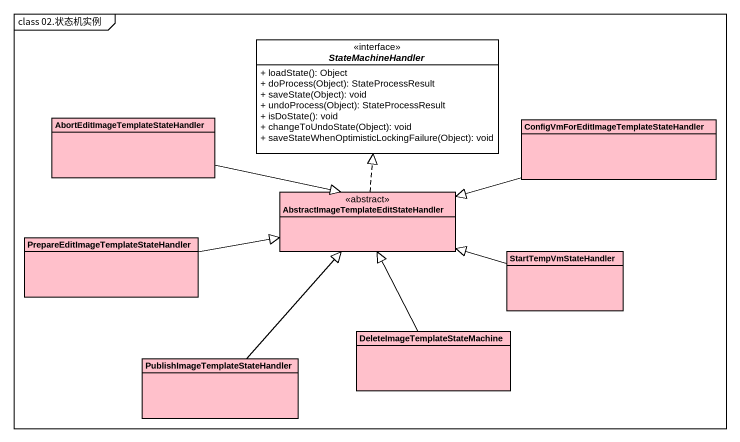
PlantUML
@startuml
mainframe class 02.状态机实例
hide circle
hide empty members
skinparam classAttributeIconSize 0
interface StateMachineHandler <<interface>> #FFFFFF {
  + loadState(): Object
  + doProcess(Object): StateProcessResult
  + saveState(Object): void
  + undoProcess(Object): StateProcessResult
  + isDoState(): void
  + changeToUndoState(Object): void
  + saveStateWhenOptimisticLockingFailure(Object): void
}
class "AbortEditImageTemplateStateHandler" as AbortEditImageTemplateStateH #FFC0CB
class "ConfigVmForEditImageTemplateStateHandler" as ConfigVmForEditImageTemplate #FFC0CB
class "AbstractImageTemplateEditStateHandler" as AbstractImageTemplateEditSta <<abstract>> #FFC0CB
class "PrepareEditImageTemplateStateHandler" as PrepareEditImageTemplateStat #FFC0CB
class StartTempVmStateHandler #FFC0CB
class "DeleteImageTemplateStateMachine" as DeleteImageTemplateStateMach #FFC0CB
class "PublishImageTemplateStateHandler" as PublishImageTemplateStateHan #FFC0CB
AbortEditImageTemplateStateH -right-|> AbstractImageTemplateEditSta
ConfigVmForEditImageTemplate -left-|> AbstractImageTemplateEditSta
AbstractImageTemplateEditSta .up.|> StateMachineHandler
PrepareEditImageTemplateStat -right-|> AbstractImageTemplateEditSta
StartTempVmStateHandler -left-|> AbstractImageTemplateEditSta
DeleteImageTemplateStateMach -up-|> AbstractImageTemplateEditSta
PublishImageTemplateStateHan -up-|> AbstractImageTemplateEditSta
@enduml
